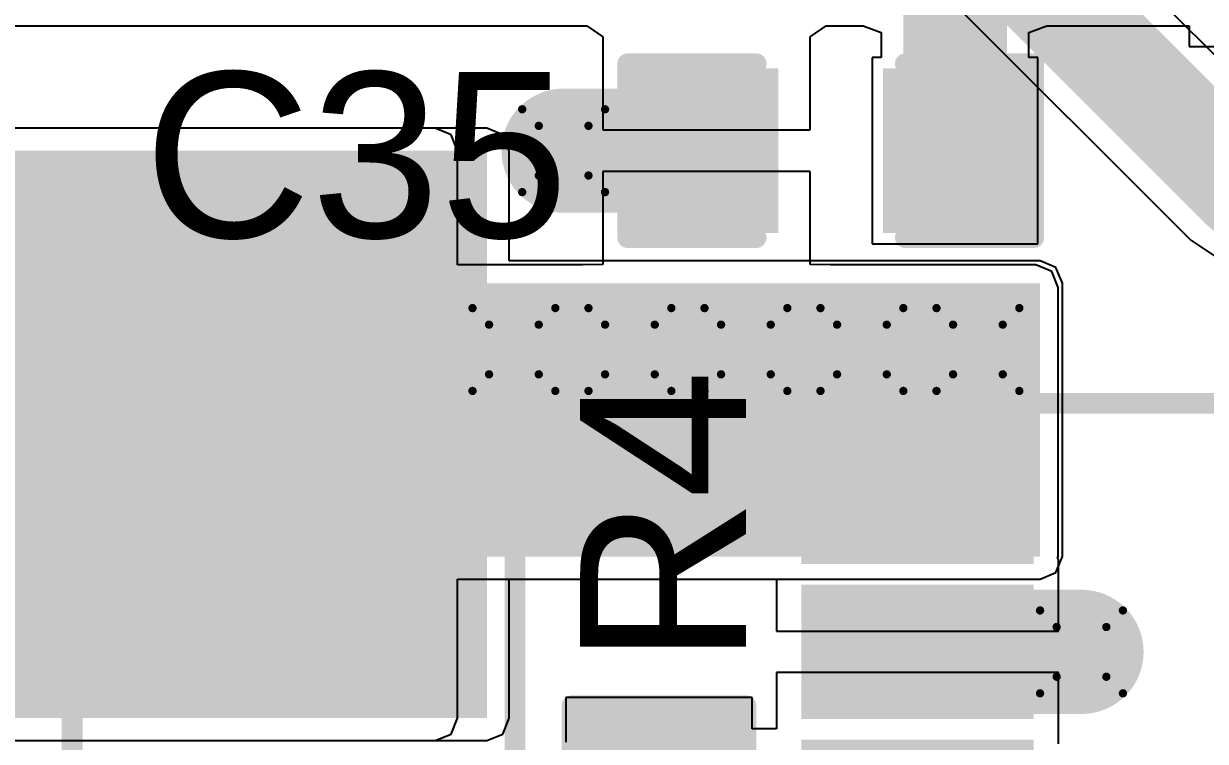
# Model space of a CAD drawing. Header units: inches. Extents: x -0.3 to 9.9, y -0.4 to 5.
# Drawn here: x 0.7167 to 1.0019, y 0.5764 to 0.7497 of the extents above; entities that cross this region are included whole.
import ezdxf

# ---------------------------------------------------------------- set-up
doc = ezdxf.new("R2010")
doc.units = ezdxf.units.IN
doc.header["$MEASUREMENT"] = 0
for name, color, linetype in [('Bottom Layer', 5, 'Continuous'), ('Bottom Solder', 6, 'Continuous'), ('Drill Drawing', 1, 'Continuous'), ('Top Layer', 1, 'Continuous'), ('Top Overlay', 2, 'Continuous'), ('Top Paste', 8, 'Continuous'), ('Top Solder', 216, 'Continuous'), ('Via Holes', 16, 'Continuous')]:
    doc.layers.add(name, color=color, linetype=linetype)
doc.styles.add('Arial', font='', dxfattribs={"height": 0.2})
doc.styles.get('Arial').set_extended_font_data('Arial')

# ---------------------------------------------------------------- blocks, each defined once
blk = doc.blocks.new('SOT_23_6_57')
at = {"layer": 'Top Layer'}
for points in [[(-0.07559, 0.04961), (-0.02756, 0.04961), (-0.02756, 0.0252), (-0.07559, 0.0252)], [(0.02756, 0.04961), (0.07559, 0.04961), (0.07559, 0.0252), (0.02756, 0.0252)], [(-0.07559, 0.0122), (-0.02756, 0.0122), (-0.02756, -0.0122), (-0.07559, -0.0122)], [(0.02756, 0.0122), (0.07559, 0.0122), (0.07559, -0.0122), (0.02756, -0.0122)], [(-0.07559, -0.0252), (-0.02756, -0.0252), (-0.02756, -0.04961), (-0.07559, -0.04961)], [(0.02756, -0.0252), (0.07559, -0.0252), (0.07559, -0.04961), (0.02756, -0.04961)]]:
    blk.add_hatch(color=1, dxfattribs=at).paths.add_polyline_path(points)
at = {"layer": 'Top Paste'}
for points in [[(-0.07559, 0.04961), (-0.02756, 0.04961), (-0.02756, 0.0252), (-0.07559, 0.0252)], [(0.02756, 0.04961), (0.07559, 0.04961), (0.07559, 0.0252), (0.02756, 0.0252)], [(-0.07559, 0.0122), (-0.02756, 0.0122), (-0.02756, -0.0122), (-0.07559, -0.0122)], [(0.02756, 0.0122), (0.07559, 0.0122), (0.07559, -0.0122), (0.02756, -0.0122)], [(-0.07559, -0.0252), (-0.02756, -0.0252), (-0.02756, -0.04961), (-0.07559, -0.04961)], [(0.02756, -0.0252), (0.07559, -0.0252), (0.07559, -0.04961), (0.02756, -0.04961)]]:
    blk.add_hatch(color=8, dxfattribs=at).paths.add_polyline_path(points)
at = {"layer": 'Top Solder'}
for points in [[(-0.07959, 0.05361), (-0.02356, 0.05361), (-0.02356, 0.0212), (-0.07959, 0.0212)], [(0.02356, 0.05361), (0.07959, 0.05361), (0.07959, 0.0212), (0.02356, 0.0212)], [(-0.07959, 0.0162), (-0.02356, 0.0162), (-0.02356, -0.0162), (-0.07959, -0.0162)], [(0.02356, 0.0162), (0.07959, 0.0162), (0.07959, -0.0162), (0.02356, -0.0162)], [(-0.07959, -0.0212), (-0.02356, -0.0212), (-0.02356, -0.05361), (-0.07959, -0.05361)], [(0.02356, -0.0212), (0.07959, -0.0212), (0.07959, -0.05361), (0.02356, -0.05361)]]:
    blk.add_hatch(color=216, dxfattribs=at).paths.add_polyline_path(points)
at = {"layer": 'Top Overlay'}
for points in [[(-0.035, 0.06, 0.005, 0.005, 0), (0.034, 0.06, 0.005, 0.005, 0)], [(-0.035, 0.05606, 0.005, 0.005, 0), (-0.035, 0.06, 0.005, 0.005, 0)], [(0.034, 0.05606, 0.005, 0.005, 0), (0.034, 0.06, 0.005, 0.005, 0)], [(-0.086, 0.043, 0.005, 0.005, 0), (-0.081, 0.038, 0.005, 0.005, 0)], [(-0.086, 0.033, 0.005, 0.005, 0), (-0.086, 0.043, 0.005, 0.005, 0)], [(-0.086, 0.033, 0.005, 0.005, 0), (-0.081, 0.038, 0.005, 0.005, 0)], [(-0.035, -0.06, 0.005, 0.005, 0), (-0.035, -0.05606, 0.005, 0.005, 0)], [(0.034, -0.06, 0.005, 0.005, 0), (0.034, -0.05606, 0.005, 0.005, 0)], [(-0.035, -0.06, 0.005, 0.005, 0), (0.034, -0.06, 0.005, 0.005, 0)]]:
    blk.add_lwpolyline(points, format="xyseb", dxfattribs=at)
for points in [[(-0.03625, 0.06, 0.0025, 0.0025, 1), (-0.03375, 0.06, 0.0025, 0.0025, 1)], [(-0.03625, 0.06, 0.0025, 0.0025, 1), (-0.03375, 0.06, 0.0025, 0.0025, 1)], [(0.03275, 0.06, 0.0025, 0.0025, 1), (0.03525, 0.06, 0.0025, 0.0025, 1)], [(0.03275, 0.06, 0.0025, 0.0025, 1), (0.03525, 0.06, 0.0025, 0.0025, 1)], [(-0.03625, 0.05606, 0.0025, 0.0025, 1), (-0.03375, 0.05606, 0.0025, 0.0025, 1)], [(0.03275, 0.05606, 0.0025, 0.0025, 1), (0.03525, 0.05606, 0.0025, 0.0025, 1)], [(-0.08725, 0.043, 0.0025, 0.0025, 1), (-0.08475, 0.043, 0.0025, 0.0025, 1)], [(-0.08725, 0.043, 0.0025, 0.0025, 1), (-0.08475, 0.043, 0.0025, 0.0025, 1)], [(-0.08225, 0.038, 0.0025, 0.0025, 1), (-0.07975, 0.038, 0.0025, 0.0025, 1)], [(-0.08225, 0.038, 0.0025, 0.0025, 1), (-0.07975, 0.038, 0.0025, 0.0025, 1)], [(-0.08725, 0.033, 0.0025, 0.0025, 1), (-0.08475, 0.033, 0.0025, 0.0025, 1)], [(-0.08725, 0.033, 0.0025, 0.0025, 1), (-0.08475, 0.033, 0.0025, 0.0025, 1)], [(-0.03625, -0.05606, 0.0025, 0.0025, 1), (-0.03375, -0.05606, 0.0025, 0.0025, 1)], [(0.03275, -0.05606, 0.0025, 0.0025, 1), (0.03525, -0.05606, 0.0025, 0.0025, 1)], [(-0.03625, -0.06, 0.0025, 0.0025, 1), (-0.03375, -0.06, 0.0025, 0.0025, 1)], [(-0.03625, -0.06, 0.0025, 0.0025, 1), (-0.03375, -0.06, 0.0025, 0.0025, 1)], [(0.03275, -0.06, 0.0025, 0.0025, 1), (0.03525, -0.06, 0.0025, 0.0025, 1)], [(0.03275, -0.06, 0.0025, 0.0025, 1), (0.03525, -0.06, 0.0025, 0.0025, 1)]]:
    blk.add_lwpolyline(points, format="xyseb", close=True, dxfattribs=at)
blk = doc.blocks.new('R___0603_100')
at = {"layer": 'Top Layer'}
for points in [[(-0.015, 0.0175), (-0.015, -0.0175), (-0.045, -0.0175), (-0.045, 0.0175)], [(0.045, 0.0175), (0.045, -0.0175), (0.015, -0.0175), (0.015, 0.0175)]]:
    blk.add_hatch(color=1, dxfattribs=at).paths.add_polyline_path(points)
at = {"layer": 'Top Paste'}
for points in [[(-0.015, 0.0175), (-0.015, -0.0175), (-0.045, -0.0175), (-0.045, 0.0175)], [(0.045, 0.0175), (0.045, -0.0175), (0.015, -0.0175), (0.015, 0.0175)]]:
    blk.add_hatch(color=8, dxfattribs=at).paths.add_polyline_path(points)
at = {"layer": 'Top Solder'}
for points in [[(-0.011, 0.0215), (-0.011, -0.0215), (-0.049, -0.0215), (-0.049, 0.0215)], [(0.049, 0.0215), (0.049, -0.0215), (0.011, -0.0215), (0.011, 0.0215)]]:
    blk.add_hatch(color=216, dxfattribs=at).paths.add_polyline_path(points)
at = {"layer": 'Top Overlay'}
for points in [[(0.048, 0.021, 0.005, 0.005, 0), (-0.048, 0.021, 0.005, 0.005, 0)], [(-0.048, -0.021, 0.005, 0.005, 0), (-0.048, 0.021, 0.005, 0.005, 0)], [(0.048, -0.021, 0.005, 0.005, 0), (0.048, 0.021, 0.005, 0.005, 0)], [(0.048, -0.021, 0.005, 0.005, 0), (-0.048, -0.021, 0.005, 0.005, 0)]]:
    blk.add_lwpolyline(points, format="xyseb", dxfattribs=at)
for points in [[(-0.04925, 0.021, 0.0025, 0.0025, 1), (-0.04675, 0.021, 0.0025, 0.0025, 1)], [(-0.04925, 0.021, 0.0025, 0.0025, 1), (-0.04675, 0.021, 0.0025, 0.0025, 1)], [(0.04675, 0.021, 0.0025, 0.0025, 1), (0.04925, 0.021, 0.0025, 0.0025, 1)], [(0.04675, 0.021, 0.0025, 0.0025, 1), (0.04925, 0.021, 0.0025, 0.0025, 1)], [(-0.04925, -0.021, 0.0025, 0.0025, 1), (-0.04675, -0.021, 0.0025, 0.0025, 1)], [(-0.04925, -0.021, 0.0025, 0.0025, 1), (-0.04675, -0.021, 0.0025, 0.0025, 1)], [(0.04675, -0.021, 0.0025, 0.0025, 1), (0.04925, -0.021, 0.0025, 0.0025, 1)], [(0.04675, -0.021, 0.0025, 0.0025, 1), (0.04925, -0.021, 0.0025, 0.0025, 1)]]:
    blk.add_lwpolyline(points, format="xyseb", close=True, dxfattribs=at)
blk = doc.blocks.new('SMA_162')
at = {"layer": 'Top Layer'}
for points in [[(-0.12795, 0.03346), (-0.02953, 0.03346), (-0.02953, -0.03346), (-0.12795, -0.03346)], [(0.02953, 0.03346), (0.12795, 0.03346), (0.12795, -0.03346), (0.02953, -0.03346)]]:
    blk.add_hatch(color=1, dxfattribs=at).paths.add_polyline_path(points)
at = {"layer": 'Top Overlay'}
for points in [[(-0.175, -0.05597), (-0.12906, -0.05597), (-0.12906, 0.05598), (-0.175, 0.05598)], [(-0.12992, 0.03638), (-0.1022, 0.03638), (-0.1022, 0.05598), (-0.12992, 0.05598)], [(-0.12992, -0.05598), (-0.1022, -0.05598), (-0.1022, -0.03638), (-0.12992, -0.03638)]]:
    blk.add_hatch(color=2, dxfattribs=at).paths.add_polyline_path(points)
at = {"layer": 'Top Paste'}
for points in [[(-0.12795, 0.03346), (-0.02953, 0.03346), (-0.02953, -0.03346), (-0.12795, -0.03346)], [(0.02953, 0.03346), (0.12795, 0.03346), (0.12795, -0.03346), (0.02953, -0.03346)]]:
    blk.add_hatch(color=8, dxfattribs=at).paths.add_polyline_path(points)
at = {"layer": 'Top Solder'}
for points in [[(-0.13195, 0.03746), (-0.02553, 0.03746), (-0.02553, -0.03746), (-0.13195, -0.03746)], [(0.02553, 0.03746), (0.13195, 0.03746), (0.13195, -0.03746), (0.02553, -0.03746)]]:
    blk.add_hatch(color=216, dxfattribs=at).paths.add_polyline_path(points)
at = {"layer": 'Top Overlay'}
for points in [[(-0.10465, 0.05345, 0.005, 0.005, 0), (0.08115, 0.05345, 0.005, 0.005, 0)], [(0.08115, 0.05345, 0.005, 0.005, 0), (0.08115, 0.03985, 0.005, 0.005, 0)], [(0.08115, -0.03985, 0.005, 0.005, 0), (0.08115, -0.05345, 0.005, 0.005, 0)], [(-0.10465, -0.05345, 0.005, 0.005, 0), (0.08115, -0.05345, 0.005, 0.005, 0)]]:
    blk.add_lwpolyline(points, format="xyseb", dxfattribs=at)
for points in [[(-0.1059, 0.05345, 0.0025, 0.0025, 1), (-0.1034, 0.05345, 0.0025, 0.0025, 1)], [(0.0799, 0.05345, 0.0025, 0.0025, 1), (0.0824, 0.05345, 0.0025, 0.0025, 1)], [(0.0799, 0.05345, 0.0025, 0.0025, 1), (0.0824, 0.05345, 0.0025, 0.0025, 1)], [(0.0799, 0.03985, 0.0025, 0.0025, 1), (0.0824, 0.03985, 0.0025, 0.0025, 1)], [(0.0799, -0.03985, 0.0025, 0.0025, 1), (0.0824, -0.03985, 0.0025, 0.0025, 1)], [(-0.1059, -0.05345, 0.0025, 0.0025, 1), (-0.1034, -0.05345, 0.0025, 0.0025, 1)], [(0.0799, -0.05345, 0.0025, 0.0025, 1), (0.0824, -0.05345, 0.0025, 0.0025, 1)], [(0.0799, -0.05345, 0.0025, 0.0025, 1), (0.0824, -0.05345, 0.0025, 0.0025, 1)]]:
    blk.add_lwpolyline(points, format="xyseb", close=True, dxfattribs=at)
blk = doc.blocks.new('C___0603_184')
at = {"layer": 'Top Layer'}
for points in [[(-0.015, 0.0175), (-0.015, -0.0175), (-0.045, -0.0175), (-0.045, 0.0175)], [(0.045, 0.0175), (0.045, -0.0175), (0.015, -0.0175), (0.015, 0.0175)]]:
    blk.add_hatch(color=1, dxfattribs=at).paths.add_polyline_path(points)
at = {"layer": 'Top Paste'}
for points in [[(-0.015, 0.0175), (-0.015, -0.0175), (-0.045, -0.0175), (-0.045, 0.0175)], [(0.045, 0.0175), (0.045, -0.0175), (0.015, -0.0175), (0.015, 0.0175)]]:
    blk.add_hatch(color=8, dxfattribs=at).paths.add_polyline_path(points)
at = {"layer": 'Top Solder'}
for points in [[(-0.01264, 0.01986), (-0.01264, -0.01986), (-0.04736, -0.01986), (-0.04736, 0.01986)], [(0.04736, 0.01986), (0.04736, -0.01986), (0.01264, -0.01986), (0.01264, 0.01986)]]:
    blk.add_hatch(color=216, dxfattribs=at).paths.add_polyline_path(points)
at = {"layer": 'Top Overlay'}
for points in [[(-0.049, 0.021, 0.005, 0.005, 0), (-0.018, 0.021, 0.005, 0.005, 0)], [(-0.049, -0.021, 0.005, 0.005, 0), (-0.049, 0.021, 0.005, 0.005, 0)], [(0.018, 0.021, 0.005, 0.005, 0), (0.049, 0.021, 0.005, 0.005, 0)], [(0.049, -0.021, 0.005, 0.005, 0), (0.049, 0.021, 0.005, 0.005, 0)], [(-0.049, -0.021, 0.005, 0.005, 0), (-0.018, -0.021, 0.005, 0.005, 0)], [(0.018, -0.021, 0.005, 0.005, 0), (0.049, -0.021, 0.005, 0.005, 0)]]:
    blk.add_lwpolyline(points, format="xyseb", dxfattribs=at)
for points in [[(-0.05025, 0.021, 0.0025, 0.0025, 1), (-0.04775, 0.021, 0.0025, 0.0025, 1)], [(-0.05025, 0.021, 0.0025, 0.0025, 1), (-0.04775, 0.021, 0.0025, 0.0025, 1)], [(-0.01925, 0.021, 0.0025, 0.0025, 1), (-0.01675, 0.021, 0.0025, 0.0025, 1)], [(0.01675, 0.021, 0.0025, 0.0025, 1), (0.01925, 0.021, 0.0025, 0.0025, 1)], [(0.04775, 0.021, 0.0025, 0.0025, 1), (0.05025, 0.021, 0.0025, 0.0025, 1)], [(0.04775, 0.021, 0.0025, 0.0025, 1), (0.05025, 0.021, 0.0025, 0.0025, 1)], [(-0.05025, -0.021, 0.0025, 0.0025, 1), (-0.04775, -0.021, 0.0025, 0.0025, 1)], [(-0.05025, -0.021, 0.0025, 0.0025, 1), (-0.04775, -0.021, 0.0025, 0.0025, 1)], [(-0.01925, -0.021, 0.0025, 0.0025, 1), (-0.01675, -0.021, 0.0025, 0.0025, 1)], [(0.01675, -0.021, 0.0025, 0.0025, 1), (0.01925, -0.021, 0.0025, 0.0025, 1)], [(0.04775, -0.021, 0.0025, 0.0025, 1), (0.05025, -0.021, 0.0025, 0.0025, 1)], [(0.04775, -0.021, 0.0025, 0.0025, 1), (0.05025, -0.021, 0.0025, 0.0025, 1)]]:
    blk.add_lwpolyline(points, format="xyseb", close=True, dxfattribs=at)

msp = doc.modelspace()

# ---------------------------------------------------------------- hatches: boundary and pattern name
at = {"layer": 'Bottom Layer'}
h = msp.add_hatch(color=5, dxfattribs=at)
edge = h.paths.add_edge_path()
edge.add_arc((0.847, 0.719), 0.01181, 0, 360)
for points in [[(0.443, 0.582), (0.82847, 0.582), (0.82847, 0.719), (0.443, 0.719)], [(0.816, 0.621), (0.962, 0.621), (0.962, 0.687), (0.816, 0.687)]]:
    msp.add_hatch(color=5, dxfattribs=at).paths.add_polyline_path(points)
h = msp.add_hatch(color=5, dxfattribs=at)
edge = h.paths.add_edge_path()
edge.add_arc((0.835, 0.671), 0.01181, 0, 360)
h = msp.add_hatch(color=5, dxfattribs=at)
edge = h.paths.add_edge_path()
edge.add_arc((0.863, 0.671), 0.01181, 0, 360)
h = msp.add_hatch(color=5, dxfattribs=at)
edge = h.paths.add_edge_path()
edge.add_arc((0.891, 0.671), 0.01181, 0, 360)
h = msp.add_hatch(color=5, dxfattribs=at)
edge = h.paths.add_edge_path()
edge.add_arc((0.919, 0.671), 0.01181, 0, 360)
h = msp.add_hatch(color=5, dxfattribs=at)
edge = h.paths.add_edge_path()
edge.add_arc((0.947, 0.671), 0.01181, 0, 360)
h = msp.add_hatch(color=5, dxfattribs=at)
edge = h.paths.add_edge_path()
edge.add_arc((0.972, 0.598), 0.01181, 0, 360)
at = {"layer": 'Bottom Solder'}
h = msp.add_hatch(color=6, dxfattribs=at)
edge = h.paths.add_edge_path()
edge.add_arc((0.847, 0.719), 0.00591, 0, 360)
h = msp.add_hatch(color=6, dxfattribs=at)
edge = h.paths.add_edge_path()
edge.add_arc((0.835, 0.671), 0.00591, 0, 360)
h = msp.add_hatch(color=6, dxfattribs=at)
edge = h.paths.add_edge_path()
edge.add_arc((0.863, 0.671), 0.00591, 0, 360)
h = msp.add_hatch(color=6, dxfattribs=at)
edge = h.paths.add_edge_path()
edge.add_arc((0.891, 0.671), 0.00591, 0, 360)
h = msp.add_hatch(color=6, dxfattribs=at)
edge = h.paths.add_edge_path()
edge.add_arc((0.919, 0.671), 0.00591, 0, 360)
h = msp.add_hatch(color=6, dxfattribs=at)
edge = h.paths.add_edge_path()
edge.add_arc((0.947, 0.671), 0.00591, 0, 360)
h = msp.add_hatch(color=6, dxfattribs=at)
edge = h.paths.add_edge_path()
edge.add_arc((0.972, 0.598), 0.00591, 0, 360)
at = {"layer": 'Top Layer'}
h = msp.add_hatch(color=1, dxfattribs=at)
edge = h.paths.add_edge_path()
edge.add_arc((0.847, 0.719), 0.01181, 0, 360)
for points in [[(0.443, 0.582), (0.816, 0.582), (0.816, 0.719), (0.443, 0.719)], [(0.961, 0.686), (0.806, 0.686), (0.806, 0.621), (0.961, 0.621)]]:
    msp.add_hatch(color=1, dxfattribs=at).paths.add_polyline_path(points)
h = msp.add_hatch(color=1, dxfattribs=at)
edge = h.paths.add_edge_path()
edge.add_arc((0.835, 0.671), 0.01181, 0, 360)
h = msp.add_hatch(color=1, dxfattribs=at)
edge = h.paths.add_edge_path()
edge.add_arc((0.863, 0.671), 0.01181, 0, 360)
h = msp.add_hatch(color=1, dxfattribs=at)
edge = h.paths.add_edge_path()
edge.add_arc((0.891, 0.671), 0.01181, 0, 360)
h = msp.add_hatch(color=1, dxfattribs=at)
edge = h.paths.add_edge_path()
edge.add_arc((0.919, 0.671), 0.01181, 0, 360)
h = msp.add_hatch(color=1, dxfattribs=at)
edge = h.paths.add_edge_path()
edge.add_arc((0.947, 0.671), 0.01181, 0, 360)
h = msp.add_hatch(color=1, dxfattribs=at)
edge = h.paths.add_edge_path()
edge.add_arc((0.972, 0.598), 0.01181, 0, 360)
at = {"layer": 'Top Solder'}
h = msp.add_hatch(color=216, dxfattribs=at)
edge = h.paths.add_edge_path()
edge.add_arc((0.847, 0.719), 0.00591, 0, 360)
h = msp.add_hatch(color=216, dxfattribs=at)
edge = h.paths.add_edge_path()
edge.add_arc((0.835, 0.671), 0.00591, 0, 360)
h = msp.add_hatch(color=216, dxfattribs=at)
edge = h.paths.add_edge_path()
edge.add_arc((0.863, 0.671), 0.00591, 0, 360)
h = msp.add_hatch(color=216, dxfattribs=at)
edge = h.paths.add_edge_path()
edge.add_arc((0.891, 0.671), 0.00591, 0, 360)
h = msp.add_hatch(color=216, dxfattribs=at)
edge = h.paths.add_edge_path()
edge.add_arc((0.919, 0.671), 0.00591, 0, 360)
h = msp.add_hatch(color=216, dxfattribs=at)
edge = h.paths.add_edge_path()
edge.add_arc((0.947, 0.671), 0.00591, 0, 360)
h = msp.add_hatch(color=216, dxfattribs=at)
edge = h.paths.add_edge_path()
edge.add_arc((0.972, 0.598), 0.00591, 0, 360)
at = {"layer": 'Via Holes'}
h = msp.add_hatch(color=7, dxfattribs=at)
edge = h.paths.add_edge_path()
edge.add_arc((0.847, 0.719), 0.00591, 0, 360)
h = msp.add_hatch(color=7, dxfattribs=at)
edge = h.paths.add_edge_path()
edge.add_arc((0.835, 0.671), 0.00591, 0, 360)
h = msp.add_hatch(color=7, dxfattribs=at)
edge = h.paths.add_edge_path()
edge.add_arc((0.863, 0.671), 0.00591, 0, 360)
h = msp.add_hatch(color=7, dxfattribs=at)
edge = h.paths.add_edge_path()
edge.add_arc((0.891, 0.671), 0.00591, 0, 360)
h = msp.add_hatch(color=7, dxfattribs=at)
edge = h.paths.add_edge_path()
edge.add_arc((0.919, 0.671), 0.00591, 0, 360)
h = msp.add_hatch(color=7, dxfattribs=at)
edge = h.paths.add_edge_path()
edge.add_arc((0.947, 0.671), 0.00591, 0, 360)
h = msp.add_hatch(color=7, dxfattribs=at)
edge = h.paths.add_edge_path()
edge.add_arc((0.972, 0.598), 0.00591, 0, 360)

# ---------------------------------------------------------------- linework, layer by layer
at = {"layer": 'Bottom Layer'}
for p, q in [((1.01839, 0.72784), (0.76162, 0.98462)), ((0.74161, 0.95416), (0.99838, 0.69738)), ((0.82847, 0.72441), (0.443, 0.72441)), ((0.8323, 0.72283), (0.82847, 0.72441)), ((0.83389, 0.719), (0.8323, 0.72283)), ((0.83389, 0.69241), (0.83389, 0.719)), ((0.99838, 0.69738), (0.99838, 0.69738)), ((0.99838, 0.69738), (1.00417, 0.69352)), ((0.962, 0.69241), (0.83389, 0.69241)), ((0.96583, 0.69083), (0.962, 0.69241)), ((0.96741, 0.687), (0.96583, 0.69083)), ((0.96741, 0.621), (0.96741, 0.687)), ((0.96583, 0.61717), (0.96741, 0.621)), ((0.962, 0.61559), (0.96583, 0.61717)), ((0.83389, 0.582), (0.83389, 0.61559)), ((0.83389, 0.61559), (0.962, 0.61559)), ((0.8323, 0.57817), (0.83389, 0.582)), ((0.705, 0.57659), (0.82847, 0.57659)), ((0.82847, 0.57659), (0.8323, 0.57817))]:
    msp.add_line(p, q, dxfattribs=at)
for points in [[(0.749, 0.972, 0.025, 0.025, 0), (1.011, 0.71, 0.025, 0.025, 0)], [(1.011, 0.71, 0.025, 0.025, 0), (1.177, 0.71, 0.025, 0.025, 0)]]:
    msp.add_lwpolyline(points, format="xyseb", dxfattribs=at)
msp.add_lwpolyline([(1.00475, 0.71, 0.0125, 0.0125, 1), (1.01725, 0.71, 0.0125, 0.0125, 1)], format="xyseb", close=True, dxfattribs=at)
msp.add_lwpolyline([(1.00475, 0.71, 0.0125, 0.0125, 1), (1.01725, 0.71, 0.0125, 0.0125, 1)], format="xyseb", close=True, dxfattribs=at)
at = {"layer": 'Drill Drawing'}
for points in [[(0.837, 0.729, 0.002, 0.002, 0), (0.857, 0.729, 0.002, 0.002, 0)], [(0.837, 0.709, 0.002, 0.002, 0), (0.837, 0.729, 0.002, 0.002, 0)], [(0.857, 0.709, 0.002, 0.002, 0), (0.857, 0.729, 0.002, 0.002, 0)], [(0.841, 0.725, 0.002, 0.002, 0), (0.853, 0.725, 0.002, 0.002, 0)], [(0.841, 0.713, 0.002, 0.002, 0), (0.841, 0.725, 0.002, 0.002, 0)], [(0.853, 0.713, 0.002, 0.002, 0), (0.853, 0.725, 0.002, 0.002, 0)], [(0.841, 0.713, 0.002, 0.002, 0), (0.853, 0.713, 0.002, 0.002, 0)], [(0.837, 0.709, 0.002, 0.002, 0), (0.857, 0.709, 0.002, 0.002, 0)], [(0.825, 0.681, 0.002, 0.002, 0), (0.845, 0.681, 0.002, 0.002, 0)], [(0.825, 0.661, 0.002, 0.002, 0), (0.825, 0.681, 0.002, 0.002, 0)], [(0.845, 0.661, 0.002, 0.002, 0), (0.845, 0.681, 0.002, 0.002, 0)], [(0.853, 0.681, 0.002, 0.002, 0), (0.873, 0.681, 0.002, 0.002, 0)], [(0.853, 0.661, 0.002, 0.002, 0), (0.853, 0.681, 0.002, 0.002, 0)], [(0.873, 0.661, 0.002, 0.002, 0), (0.873, 0.681, 0.002, 0.002, 0)], [(0.881, 0.681, 0.002, 0.002, 0), (0.901, 0.681, 0.002, 0.002, 0)], [(0.881, 0.661, 0.002, 0.002, 0), (0.881, 0.681, 0.002, 0.002, 0)], [(0.901, 0.661, 0.002, 0.002, 0), (0.901, 0.681, 0.002, 0.002, 0)], [(0.909, 0.681, 0.002, 0.002, 0), (0.929, 0.681, 0.002, 0.002, 0)], [(0.909, 0.661, 0.002, 0.002, 0), (0.909, 0.681, 0.002, 0.002, 0)], [(0.929, 0.661, 0.002, 0.002, 0), (0.929, 0.681, 0.002, 0.002, 0)], [(0.937, 0.681, 0.002, 0.002, 0), (0.957, 0.681, 0.002, 0.002, 0)], [(0.937, 0.661, 0.002, 0.002, 0), (0.937, 0.681, 0.002, 0.002, 0)], [(0.957, 0.661, 0.002, 0.002, 0), (0.957, 0.681, 0.002, 0.002, 0)], [(0.829, 0.677, 0.002, 0.002, 0), (0.841, 0.677, 0.002, 0.002, 0)], [(0.829, 0.665, 0.002, 0.002, 0), (0.829, 0.677, 0.002, 0.002, 0)], [(0.841, 0.665, 0.002, 0.002, 0), (0.841, 0.677, 0.002, 0.002, 0)], [(0.857, 0.677, 0.002, 0.002, 0), (0.869, 0.677, 0.002, 0.002, 0)], [(0.857, 0.665, 0.002, 0.002, 0), (0.857, 0.677, 0.002, 0.002, 0)], [(0.869, 0.665, 0.002, 0.002, 0), (0.869, 0.677, 0.002, 0.002, 0)], [(0.885, 0.677, 0.002, 0.002, 0), (0.897, 0.677, 0.002, 0.002, 0)], [(0.885, 0.665, 0.002, 0.002, 0), (0.885, 0.677, 0.002, 0.002, 0)], [(0.897, 0.665, 0.002, 0.002, 0), (0.897, 0.677, 0.002, 0.002, 0)], [(0.913, 0.677, 0.002, 0.002, 0), (0.925, 0.677, 0.002, 0.002, 0)], [(0.913, 0.665, 0.002, 0.002, 0), (0.913, 0.677, 0.002, 0.002, 0)], [(0.925, 0.665, 0.002, 0.002, 0), (0.925, 0.677, 0.002, 0.002, 0)], [(0.941, 0.677, 0.002, 0.002, 0), (0.953, 0.677, 0.002, 0.002, 0)], [(0.941, 0.665, 0.002, 0.002, 0), (0.941, 0.677, 0.002, 0.002, 0)], [(0.953, 0.665, 0.002, 0.002, 0), (0.953, 0.677, 0.002, 0.002, 0)], [(0.829, 0.665, 0.002, 0.002, 0), (0.841, 0.665, 0.002, 0.002, 0)], [(0.857, 0.665, 0.002, 0.002, 0), (0.869, 0.665, 0.002, 0.002, 0)], [(0.885, 0.665, 0.002, 0.002, 0), (0.897, 0.665, 0.002, 0.002, 0)], [(0.913, 0.665, 0.002, 0.002, 0), (0.925, 0.665, 0.002, 0.002, 0)], [(0.941, 0.665, 0.002, 0.002, 0), (0.953, 0.665, 0.002, 0.002, 0)], [(0.825, 0.661, 0.002, 0.002, 0), (0.845, 0.661, 0.002, 0.002, 0)], [(0.853, 0.661, 0.002, 0.002, 0), (0.873, 0.661, 0.002, 0.002, 0)], [(0.881, 0.661, 0.002, 0.002, 0), (0.901, 0.661, 0.002, 0.002, 0)], [(0.909, 0.661, 0.002, 0.002, 0), (0.929, 0.661, 0.002, 0.002, 0)], [(0.937, 0.661, 0.002, 0.002, 0), (0.957, 0.661, 0.002, 0.002, 0)], [(0.962, 0.608, 0.002, 0.002, 0), (0.982, 0.608, 0.002, 0.002, 0)], [(0.962, 0.588, 0.002, 0.002, 0), (0.962, 0.608, 0.002, 0.002, 0)], [(0.982, 0.588, 0.002, 0.002, 0), (0.982, 0.608, 0.002, 0.002, 0)], [(0.966, 0.604, 0.002, 0.002, 0), (0.978, 0.604, 0.002, 0.002, 0)], [(0.966, 0.592, 0.002, 0.002, 0), (0.966, 0.604, 0.002, 0.002, 0)], [(0.978, 0.592, 0.002, 0.002, 0), (0.978, 0.604, 0.002, 0.002, 0)], [(0.966, 0.592, 0.002, 0.002, 0), (0.978, 0.592, 0.002, 0.002, 0)], [(0.962, 0.588, 0.002, 0.002, 0), (0.982, 0.588, 0.002, 0.002, 0)]]:
    msp.add_lwpolyline(points, format="xyseb", dxfattribs=at)
for points in [[(0.8365, 0.729, 0.001, 0.001, 1), (0.8375, 0.729, 0.001, 0.001, 1)], [(0.8365, 0.729, 0.001, 0.001, 1), (0.8375, 0.729, 0.001, 0.001, 1)], [(0.8565, 0.729, 0.001, 0.001, 1), (0.8575, 0.729, 0.001, 0.001, 1)], [(0.8565, 0.729, 0.001, 0.001, 1), (0.8575, 0.729, 0.001, 0.001, 1)], [(0.8405, 0.725, 0.001, 0.001, 1), (0.8415, 0.725, 0.001, 0.001, 1)], [(0.8405, 0.725, 0.001, 0.001, 1), (0.8415, 0.725, 0.001, 0.001, 1)], [(0.8525, 0.725, 0.001, 0.001, 1), (0.8535, 0.725, 0.001, 0.001, 1)], [(0.8525, 0.725, 0.001, 0.001, 1), (0.8535, 0.725, 0.001, 0.001, 1)], [(0.8405, 0.713, 0.001, 0.001, 1), (0.8415, 0.713, 0.001, 0.001, 1)], [(0.8405, 0.713, 0.001, 0.001, 1), (0.8415, 0.713, 0.001, 0.001, 1)], [(0.8525, 0.713, 0.001, 0.001, 1), (0.8535, 0.713, 0.001, 0.001, 1)], [(0.8525, 0.713, 0.001, 0.001, 1), (0.8535, 0.713, 0.001, 0.001, 1)], [(0.8365, 0.709, 0.001, 0.001, 1), (0.8375, 0.709, 0.001, 0.001, 1)], [(0.8365, 0.709, 0.001, 0.001, 1), (0.8375, 0.709, 0.001, 0.001, 1)], [(0.8565, 0.709, 0.001, 0.001, 1), (0.8575, 0.709, 0.001, 0.001, 1)], [(0.8565, 0.709, 0.001, 0.001, 1), (0.8575, 0.709, 0.001, 0.001, 1)], [(0.8245, 0.681, 0.001, 0.001, 1), (0.8255, 0.681, 0.001, 0.001, 1)], [(0.8245, 0.681, 0.001, 0.001, 1), (0.8255, 0.681, 0.001, 0.001, 1)], [(0.8445, 0.681, 0.001, 0.001, 1), (0.8455, 0.681, 0.001, 0.001, 1)], [(0.8445, 0.681, 0.001, 0.001, 1), (0.8455, 0.681, 0.001, 0.001, 1)], [(0.8525, 0.681, 0.001, 0.001, 1), (0.8535, 0.681, 0.001, 0.001, 1)], [(0.8525, 0.681, 0.001, 0.001, 1), (0.8535, 0.681, 0.001, 0.001, 1)], [(0.8725, 0.681, 0.001, 0.001, 1), (0.8735, 0.681, 0.001, 0.001, 1)], [(0.8725, 0.681, 0.001, 0.001, 1), (0.8735, 0.681, 0.001, 0.001, 1)], [(0.8805, 0.681, 0.001, 0.001, 1), (0.8815, 0.681, 0.001, 0.001, 1)], [(0.8805, 0.681, 0.001, 0.001, 1), (0.8815, 0.681, 0.001, 0.001, 1)], [(0.9005, 0.681, 0.001, 0.001, 1), (0.9015, 0.681, 0.001, 0.001, 1)], [(0.9005, 0.681, 0.001, 0.001, 1), (0.9015, 0.681, 0.001, 0.001, 1)], [(0.9085, 0.681, 0.001, 0.001, 1), (0.9095, 0.681, 0.001, 0.001, 1)], [(0.9085, 0.681, 0.001, 0.001, 1), (0.9095, 0.681, 0.001, 0.001, 1)], [(0.9285, 0.681, 0.001, 0.001, 1), (0.9295, 0.681, 0.001, 0.001, 1)], [(0.9285, 0.681, 0.001, 0.001, 1), (0.9295, 0.681, 0.001, 0.001, 1)], [(0.9365, 0.681, 0.001, 0.001, 1), (0.9375, 0.681, 0.001, 0.001, 1)], [(0.9365, 0.681, 0.001, 0.001, 1), (0.9375, 0.681, 0.001, 0.001, 1)], [(0.9565, 0.681, 0.001, 0.001, 1), (0.9575, 0.681, 0.001, 0.001, 1)], [(0.9565, 0.681, 0.001, 0.001, 1), (0.9575, 0.681, 0.001, 0.001, 1)], [(0.8285, 0.677, 0.001, 0.001, 1), (0.8295, 0.677, 0.001, 0.001, 1)], [(0.8285, 0.677, 0.001, 0.001, 1), (0.8295, 0.677, 0.001, 0.001, 1)], [(0.8405, 0.677, 0.001, 0.001, 1), (0.8415, 0.677, 0.001, 0.001, 1)], [(0.8405, 0.677, 0.001, 0.001, 1), (0.8415, 0.677, 0.001, 0.001, 1)], [(0.8565, 0.677, 0.001, 0.001, 1), (0.8575, 0.677, 0.001, 0.001, 1)], [(0.8565, 0.677, 0.001, 0.001, 1), (0.8575, 0.677, 0.001, 0.001, 1)], [(0.8685, 0.677, 0.001, 0.001, 1), (0.8695, 0.677, 0.001, 0.001, 1)], [(0.8685, 0.677, 0.001, 0.001, 1), (0.8695, 0.677, 0.001, 0.001, 1)], [(0.8845, 0.677, 0.001, 0.001, 1), (0.8855, 0.677, 0.001, 0.001, 1)], [(0.8845, 0.677, 0.001, 0.001, 1), (0.8855, 0.677, 0.001, 0.001, 1)], [(0.8965, 0.677, 0.001, 0.001, 1), (0.8975, 0.677, 0.001, 0.001, 1)], [(0.8965, 0.677, 0.001, 0.001, 1), (0.8975, 0.677, 0.001, 0.001, 1)], [(0.9125, 0.677, 0.001, 0.001, 1), (0.9135, 0.677, 0.001, 0.001, 1)], [(0.9125, 0.677, 0.001, 0.001, 1), (0.9135, 0.677, 0.001, 0.001, 1)], [(0.9245, 0.677, 0.001, 0.001, 1), (0.9255, 0.677, 0.001, 0.001, 1)], [(0.9245, 0.677, 0.001, 0.001, 1), (0.9255, 0.677, 0.001, 0.001, 1)], [(0.9405, 0.677, 0.001, 0.001, 1), (0.9415, 0.677, 0.001, 0.001, 1)], [(0.9405, 0.677, 0.001, 0.001, 1), (0.9415, 0.677, 0.001, 0.001, 1)], [(0.9525, 0.677, 0.001, 0.001, 1), (0.9535, 0.677, 0.001, 0.001, 1)], [(0.9525, 0.677, 0.001, 0.001, 1), (0.9535, 0.677, 0.001, 0.001, 1)], [(0.8285, 0.665, 0.001, 0.001, 1), (0.8295, 0.665, 0.001, 0.001, 1)], [(0.8285, 0.665, 0.001, 0.001, 1), (0.8295, 0.665, 0.001, 0.001, 1)], [(0.8405, 0.665, 0.001, 0.001, 1), (0.8415, 0.665, 0.001, 0.001, 1)], [(0.8405, 0.665, 0.001, 0.001, 1), (0.8415, 0.665, 0.001, 0.001, 1)], [(0.8565, 0.665, 0.001, 0.001, 1), (0.8575, 0.665, 0.001, 0.001, 1)], [(0.8565, 0.665, 0.001, 0.001, 1), (0.8575, 0.665, 0.001, 0.001, 1)], [(0.8685, 0.665, 0.001, 0.001, 1), (0.8695, 0.665, 0.001, 0.001, 1)], [(0.8685, 0.665, 0.001, 0.001, 1), (0.8695, 0.665, 0.001, 0.001, 1)], [(0.8845, 0.665, 0.001, 0.001, 1), (0.8855, 0.665, 0.001, 0.001, 1)], [(0.8845, 0.665, 0.001, 0.001, 1), (0.8855, 0.665, 0.001, 0.001, 1)], [(0.8965, 0.665, 0.001, 0.001, 1), (0.8975, 0.665, 0.001, 0.001, 1)], [(0.8965, 0.665, 0.001, 0.001, 1), (0.8975, 0.665, 0.001, 0.001, 1)], [(0.9125, 0.665, 0.001, 0.001, 1), (0.9135, 0.665, 0.001, 0.001, 1)], [(0.9125, 0.665, 0.001, 0.001, 1), (0.9135, 0.665, 0.001, 0.001, 1)], [(0.9245, 0.665, 0.001, 0.001, 1), (0.9255, 0.665, 0.001, 0.001, 1)], [(0.9245, 0.665, 0.001, 0.001, 1), (0.9255, 0.665, 0.001, 0.001, 1)], [(0.9405, 0.665, 0.001, 0.001, 1), (0.9415, 0.665, 0.001, 0.001, 1)], [(0.9405, 0.665, 0.001, 0.001, 1), (0.9415, 0.665, 0.001, 0.001, 1)], [(0.9525, 0.665, 0.001, 0.001, 1), (0.9535, 0.665, 0.001, 0.001, 1)], [(0.9525, 0.665, 0.001, 0.001, 1), (0.9535, 0.665, 0.001, 0.001, 1)], [(0.8245, 0.661, 0.001, 0.001, 1), (0.8255, 0.661, 0.001, 0.001, 1)], [(0.8245, 0.661, 0.001, 0.001, 1), (0.8255, 0.661, 0.001, 0.001, 1)], [(0.8445, 0.661, 0.001, 0.001, 1), (0.8455, 0.661, 0.001, 0.001, 1)], [(0.8445, 0.661, 0.001, 0.001, 1), (0.8455, 0.661, 0.001, 0.001, 1)], [(0.8525, 0.661, 0.001, 0.001, 1), (0.8535, 0.661, 0.001, 0.001, 1)], [(0.8525, 0.661, 0.001, 0.001, 1), (0.8535, 0.661, 0.001, 0.001, 1)], [(0.8725, 0.661, 0.001, 0.001, 1), (0.8735, 0.661, 0.001, 0.001, 1)], [(0.8725, 0.661, 0.001, 0.001, 1), (0.8735, 0.661, 0.001, 0.001, 1)], [(0.8805, 0.661, 0.001, 0.001, 1), (0.8815, 0.661, 0.001, 0.001, 1)], [(0.8805, 0.661, 0.001, 0.001, 1), (0.8815, 0.661, 0.001, 0.001, 1)], [(0.9005, 0.661, 0.001, 0.001, 1), (0.9015, 0.661, 0.001, 0.001, 1)], [(0.9005, 0.661, 0.001, 0.001, 1), (0.9015, 0.661, 0.001, 0.001, 1)], [(0.9085, 0.661, 0.001, 0.001, 1), (0.9095, 0.661, 0.001, 0.001, 1)], [(0.9085, 0.661, 0.001, 0.001, 1), (0.9095, 0.661, 0.001, 0.001, 1)], [(0.9285, 0.661, 0.001, 0.001, 1), (0.9295, 0.661, 0.001, 0.001, 1)], [(0.9285, 0.661, 0.001, 0.001, 1), (0.9295, 0.661, 0.001, 0.001, 1)], [(0.9365, 0.661, 0.001, 0.001, 1), (0.9375, 0.661, 0.001, 0.001, 1)], [(0.9365, 0.661, 0.001, 0.001, 1), (0.9375, 0.661, 0.001, 0.001, 1)], [(0.9565, 0.661, 0.001, 0.001, 1), (0.9575, 0.661, 0.001, 0.001, 1)], [(0.9565, 0.661, 0.001, 0.001, 1), (0.9575, 0.661, 0.001, 0.001, 1)], [(0.9615, 0.608, 0.001, 0.001, 1), (0.9625, 0.608, 0.001, 0.001, 1)], [(0.9615, 0.608, 0.001, 0.001, 1), (0.9625, 0.608, 0.001, 0.001, 1)], [(0.9815, 0.608, 0.001, 0.001, 1), (0.9825, 0.608, 0.001, 0.001, 1)], [(0.9815, 0.608, 0.001, 0.001, 1), (0.9825, 0.608, 0.001, 0.001, 1)], [(0.9655, 0.604, 0.001, 0.001, 1), (0.9665, 0.604, 0.001, 0.001, 1)], [(0.9655, 0.604, 0.001, 0.001, 1), (0.9665, 0.604, 0.001, 0.001, 1)], [(0.9775, 0.604, 0.001, 0.001, 1), (0.9785, 0.604, 0.001, 0.001, 1)], [(0.9775, 0.604, 0.001, 0.001, 1), (0.9785, 0.604, 0.001, 0.001, 1)], [(0.9655, 0.592, 0.001, 0.001, 1), (0.9665, 0.592, 0.001, 0.001, 1)], [(0.9655, 0.592, 0.001, 0.001, 1), (0.9665, 0.592, 0.001, 0.001, 1)], [(0.9775, 0.592, 0.001, 0.001, 1), (0.9785, 0.592, 0.001, 0.001, 1)], [(0.9775, 0.592, 0.001, 0.001, 1), (0.9785, 0.592, 0.001, 0.001, 1)], [(0.9615, 0.588, 0.001, 0.001, 1), (0.9625, 0.588, 0.001, 0.001, 1)], [(0.9615, 0.588, 0.001, 0.001, 1), (0.9625, 0.588, 0.001, 0.001, 1)], [(0.9815, 0.588, 0.001, 0.001, 1), (0.9825, 0.588, 0.001, 0.001, 1)], [(0.9815, 0.588, 0.001, 0.001, 1), (0.9825, 0.588, 0.001, 0.001, 1)]]:
    msp.add_lwpolyline(points, format="xyseb", close=True, dxfattribs=at)
at = {"layer": 'Top Layer'}
for p, q in [((0.6881, 0.74918), (0.72247, 0.74918)), ((0.72247, 0.74918), (0.72247, 0.74918)), ((0.72247, 0.74918), (0.72743, 0.74918)), ((0.72743, 0.74918), (0.72743, 0.74918)), ((0.72743, 0.74918), (0.7618, 0.74918)), ((0.7618, 0.74918), (0.76184, 0.74918)), ((0.76184, 0.74918), (0.7668, 0.74918)), ((0.7668, 0.74918), (0.76684, 0.74918)), ((0.76684, 0.74918), (0.80117, 0.74918)), ((0.80117, 0.74918), (0.80121, 0.74918)), ((0.80121, 0.74918), (0.80617, 0.74918)), ((0.80617, 0.74918), (0.80621, 0.74918)), ((0.80621, 0.74918), (0.84054, 0.74918)), ((0.84054, 0.74918), (0.84058, 0.74918)), ((0.84058, 0.74918), (0.84554, 0.74918)), ((0.84554, 0.74918), (0.84558, 0.74918)), ((0.84558, 0.74918), (0.85259, 0.74918)), ((0.85259, 0.74918), (0.85648, 0.7465)), ((0.90648, 0.7465), (0.91038, 0.74918)), ((0.91038, 0.74918), (0.91864, 0.74918)), ((0.91864, 0.74918), (0.91932, 0.74918)), ((0.91932, 0.74918), (0.92364, 0.74754)), ((0.92364, 0.74754), (0.92364, 0.7415)), ((0.95933, 0.74754), (0.96365, 0.74918)), ((0.95933, 0.7415), (0.95933, 0.74754)), ((0.96365, 0.74918), (0.96433, 0.74918)), ((0.96433, 0.74918), (0.99802, 0.74918)), ((0.99802, 0.74918), (0.99802, 0.74418)), ((0.85648, 0.7465), (0.85648, 0.74418)), ((0.90648, 0.74418), (0.90648, 0.7465)), ((0.85648, 0.74418), (0.85648, 0.724)), ((0.90648, 0.724), (0.90648, 0.74418)), ((0.99802, 0.74418), (1.01522, 0.74418)), ((0.92364, 0.7415), (0.92148, 0.7415)), ((0.92148, 0.7415), (0.92148, 0.6965)), ((0.96148, 0.7415), (0.95933, 0.7415)), ((0.96148, 0.6965), (0.96148, 0.7415)), ((0.816, 0.72441), (0.443, 0.72441)), ((0.81983, 0.72283), (0.816, 0.72441)), ((0.82141, 0.719), (0.81983, 0.72283)), ((0.85648, 0.724), (0.88148, 0.724)), ((0.88148, 0.724), (0.90648, 0.724)), ((0.82141, 0.69141), (0.82141, 0.719)), ((0.88148, 0.714), (0.85648, 0.714)), ((0.85648, 0.714), (0.85648, 0.6915)), ((0.90648, 0.714), (0.88148, 0.714)), ((0.90648, 0.69641), (0.90648, 0.714)), ((0.90648, 0.6915), (0.90648, 0.69641)), ((0.92148, 0.6965), (0.96148, 0.6965)), ((0.85152, 0.69141), (0.82141, 0.69141)), ((0.85648, 0.6915), (0.85152, 0.69141)), ((0.91145, 0.69141), (0.90648, 0.6915)), ((0.961, 0.69141), (0.91145, 0.69141)), ((0.96483, 0.68983), (0.961, 0.69141)), ((0.96641, 0.686), (0.96483, 0.68983)), ((0.96641, 0.621), (0.96641, 0.686)), ((0.96622, 0.62054), (0.96641, 0.621)), ((0.96644, 0.6202), (0.96622, 0.62054)), ((0.96644, 0.603), (0.96644, 0.6202)), ((0.96644, 0.6202), (0.96644, 0.6202)), ((0.82141, 0.582), (0.82141, 0.61559)), ((0.82141, 0.61559), (0.89841, 0.61559)), ((0.89841, 0.61559), (0.89841, 0.603)), ((0.89841, 0.603), (0.96644, 0.603)), ((0.96644, 0.593), (0.89841, 0.593)), ((0.89841, 0.593), (0.89841, 0.57941)), ((0.96644, 0.5758), (0.96644, 0.593)), ((0.8925, 0.587), (0.8475, 0.587)), ((0.8475, 0.587), (0.8475, 0.5762)), ((0.8925, 0.57941), (0.8925, 0.587)), ((0.81983, 0.57817), (0.82141, 0.582)), ((0.89841, 0.57941), (0.8925, 0.57941)), ((0.61931, 0.57659), (0.816, 0.57659)), ((0.816, 0.57659), (0.81983, 0.57817))]:
    msp.add_line(p, q, dxfattribs=at)
for points in [[(0.94148, 0.719, 0.025, 0.025, 0), (0.94148, 0.79355, 0.025, 0.025, 0)], [(0.847, 0.719, 0.03, 0.03, 0), (0.88148, 0.719, 0.03, 0.03, 0)], [(0.70031, 0.64069, 0.03, 0.03, 0), (0.78182, 0.64069, 0.03, 0.03, 0)], [(0.78182, 0.62846, 0.03, 0.03, 0), (0.78182, 0.64069, 0.03, 0.03, 0)], [(0.78182, 0.62846, 0.03, 0.03, 0), (0.80029, 0.61, 0.03, 0.03, 0)], [(0.93343, 0.598, 0.03, 0.03, 0), (0.972, 0.598, 0.03, 0.03, 0)]]:
    msp.add_lwpolyline(points, format="xyseb", dxfattribs=at)
for points in [[(0.8395, 0.719, 0.015, 0.015, 1), (0.8545, 0.719, 0.015, 0.015, 1)], [(0.87398, 0.719, 0.015, 0.015, 1), (0.88898, 0.719, 0.015, 0.015, 1)], [(0.93523, 0.719, 0.0125, 0.0125, 1), (0.94773, 0.719, 0.0125, 0.0125, 1)], [(0.77432, 0.64069, 0.015, 0.015, 1), (0.78932, 0.64069, 0.015, 0.015, 1)], [(0.77432, 0.64069, 0.015, 0.015, 1), (0.78932, 0.64069, 0.015, 0.015, 1)], [(0.77432, 0.62846, 0.015, 0.015, 1), (0.78932, 0.62846, 0.015, 0.015, 1)], [(0.77432, 0.62846, 0.015, 0.015, 1), (0.78932, 0.62846, 0.015, 0.015, 1)], [(0.79279, 0.61, 0.015, 0.015, 1), (0.80779, 0.61, 0.015, 0.015, 1)], [(0.92593, 0.598, 0.015, 0.015, 1), (0.94093, 0.598, 0.015, 0.015, 1)], [(0.9645, 0.598, 0.015, 0.015, 1), (0.9795, 0.598, 0.015, 0.015, 1)]]:
    msp.add_lwpolyline(points, format="xyseb", close=True, dxfattribs=at)

# ---------------------------------------------------------------- block references
for name, p in [('C___0603_184', (0.91148, 0.719)), ('SOT_23_6_57', (0.984, 0.598))]:
    msp.add_blockref(name, p)
for name, p, rotation in [('SMA_162', (0.78182, 0.56195), 90), ('R___0603_100', (0.87, 0.537), 270)]:
    msp.add_blockref(name, p, dxfattribs=dict(rotation=rotation))

# ---------------------------------------------------------------- texts
at = {"layer": 'Top Overlay', "style": 'Arial'}
msp.add_text('C35', height=0.04, dxfattribs=at).set_placement((0.74568, 0.69801))
msp.add_text('R4', height=0.04, rotation=90, dxfattribs=at).set_placement((0.89099, 0.59468))

doc.saveas('drawing.dxf')
